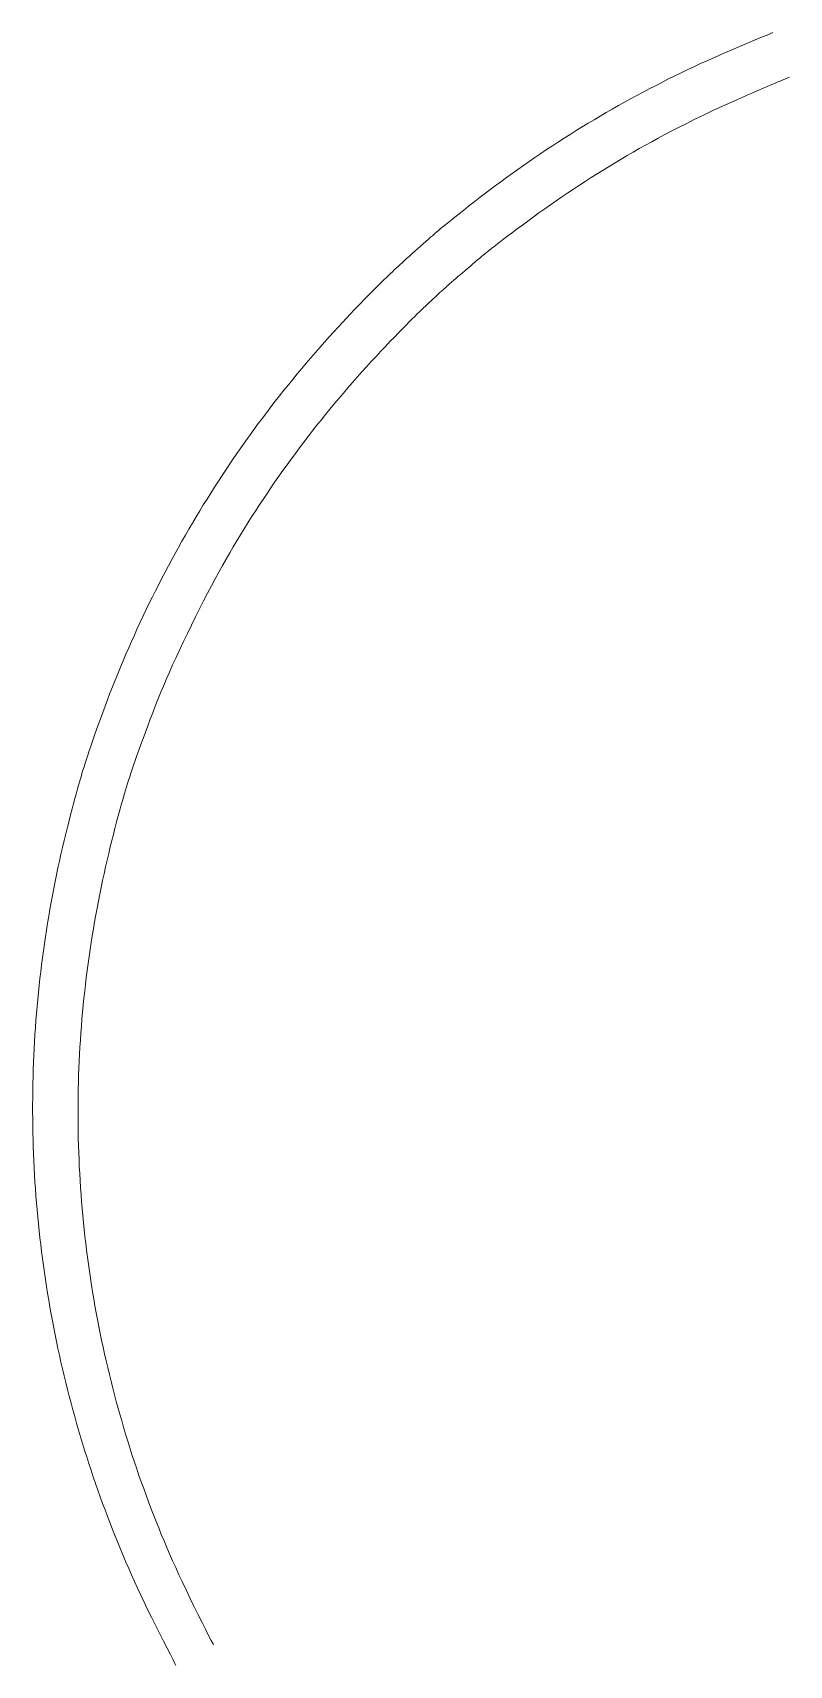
# Model space of a CAD drawing. Header units: millimetres. Extents: x -1260 to -990, y -5185 to -4603.
import ezdxf

# ---------------------------------------------------------------- set-up
doc = ezdxf.new("R2010")
doc.units = ezdxf.units.MM
doc.layers.add('Left', color=42, linetype='Continuous')
doc.layers.add('Right', color=142, linetype='Continuous')

msp = doc.modelspace()

# ---------------------------------------------------------------- linework, layer by layer
at = {"layer": 'Left', "lineweight": 20}
msp.add_polyline3d([(-990.45, -4619.33, 207.77), (-997.49, -4622.28, 207.79), (-1003.6, -4624.89, 207.81), (-1008.9, -4627.21, 207.83), (-1013.49, -4629.27, 207.85), (-1017.48, -4631.11, 207.86), (-1020.99, -4632.78, 207.87), (-1024.14, -4634.31, 207.88), (-1027.02, -4635.75, 207.89), (-1029.74, -4637.13, 207.9), (-1032.32, -4638.46, 207.91), (-1034.8, -4639.76, 207.92), (-1037.18, -4641.03, 207.93), (-1039.48, -4642.28, 207.93), (-1041.72, -4643.52, 207.94), (-1043.92, -4644.76, 207.95), (-1046.09, -4646, 207.96), (-1048.25, -4647.25, 207.96), (-1050.41, -4648.52, 207.97), (-1052.55, -4649.8, 207.98), (-1054.69, -4651.09, 207.99), (-1056.82, -4652.4, 207.99), (-1058.94, -4653.72, 208), (-1061.05, -4655.06, 208.01), (-1063.16, -4656.41, 208.02), (-1065.25, -4657.77, 208.02), (-1067.34, -4659.14, 208.03), (-1069.42, -4660.53, 208.04), (-1071.49, -4661.93, 208.05), (-1073.55, -4663.35, 208.05), (-1075.6, -4664.77, 208.06), (-1077.64, -4666.21, 208.07), (-1079.67, -4667.66, 208.08), (-1081.69, -4669.13, 208.08), (-1083.68, -4670.58, 208.09), (-1085.6, -4672, 208.1), (-1087.43, -4673.37, 208.1), (-1089.15, -4674.66, 208.11), (-1090.73, -4675.85, 208.12), (-1092.14, -4676.92, 208.12), (-1093.35, -4677.84, 208.13), (-1094.35, -4678.61, 208.13), (-1095.16, -4679.23, 208.13), (-1095.81, -4679.73, 208.14), (-1096.32, -4680.12, 208.14), (-1096.72, -4680.43, 208.14), (-1097.04, -4680.69, 208.14), (-1097.3, -4680.9, 208.14), (-1097.54, -4681.09, 208.14), (-1097.78, -4681.29, 208.14), (-1098.04, -4681.5, 208.14), (-1098.34, -4681.74, 208.15), (-1098.67, -4682.02, 208.15), (-1099.07, -4682.35, 208.15), (-1099.54, -4682.74, 208.15), (-1100.1, -4683.21, 208.15), (-1100.76, -4683.76, 208.15), (-1101.53, -4684.41, 208.15), (-1102.39, -4685.14, 208.15), (-1103.31, -4685.91, 208.16), (-1104.25, -4686.71, 208.16), (-1105.2, -4687.51, 208.16), (-1106.12, -4688.29, 208.16), (-1106.98, -4689.02, 208.16), (-1107.75, -4689.67, 208.16), (-1108.41, -4690.24, 208.16), (-1108.97, -4690.72, 208.16), (-1109.46, -4691.14, 208.16), (-1109.88, -4691.5, 208.16), (-1110.25, -4691.83, 208.16), (-1110.6, -4692.14, 208.16), (-1110.93, -4692.43, 208.16), (-1111.28, -4692.74, 208.16), (-1111.65, -4693.07, 208.16), (-1112.04, -4693.42, 208.16), (-1112.46, -4693.79, 208.16), (-1112.9, -4694.19, 208.16), (-1113.38, -4694.62, 208.16), (-1113.87, -4695.07, 208.16), (-1114.4, -4695.55, 208.16), (-1114.95, -4696.06, 208.16), (-1115.54, -4696.59, 208.16), (-1116.14, -4697.15, 208.15), (-1116.77, -4697.73, 208.15), (-1117.42, -4698.32, 208.15), (-1118.08, -4698.94, 208.15), (-1118.75, -4699.56, 208.15), (-1119.43, -4700.2, 208.14), (-1120.11, -4700.85, 208.14), (-1120.8, -4701.5, 208.14), (-1121.51, -4702.17, 208.14), (-1122.25, -4702.89, 208.13), (-1123.04, -4703.65, 208.13), (-1123.9, -4704.5, 208.13), (-1124.84, -4705.43, 208.12), (-1125.88, -4706.47, 208.12), (-1127.03, -4707.63, 208.11), (-1128.31, -4708.93, 208.11), (-1129.7, -4710.35, 208.1), (-1131.19, -4711.88, 208.1), (-1132.76, -4713.51, 208.09), (-1134.38, -4715.2, 208.08), (-1136.05, -4716.96, 208.07), (-1137.74, -4718.77, 208.07), (-1139.43, -4720.6, 208.06), (-1141.12, -4722.44, 208.05), (-1142.8, -4724.29, 208.04), (-1144.46, -4726.16, 208.04), (-1146.11, -4728.03, 208.03), (-1147.75, -4729.92, 208.02), (-1149.38, -4731.81, 208.01), (-1151, -4733.72, 208.01), (-1152.6, -4735.63, 208), (-1154.2, -4737.56, 207.99), (-1155.78, -4739.49, 207.98), (-1157.34, -4741.44, 207.98), (-1158.9, -4743.4, 207.97), (-1160.44, -4745.36, 207.96), (-1161.97, -4747.34, 207.95), (-1163.49, -4749.32, 207.95), (-1165, -4751.32, 207.94), (-1166.49, -4753.32, 207.93), (-1167.97, -4755.33, 207.92), (-1169.44, -4757.36, 207.92), (-1170.89, -4759.39, 207.91), (-1172.33, -4761.43, 207.9), (-1173.76, -4763.48, 207.89), (-1175.18, -4765.54, 207.89), (-1176.58, -4767.61, 207.88), (-1177.97, -4769.69, 207.87), (-1179.34, -4771.77, 207.86), (-1180.71, -4773.87, 207.86), (-1182.06, -4775.97, 207.85), (-1183.39, -4778.08, 207.84), (-1184.72, -4780.2, 207.83), (-1186.03, -4782.33, 207.83), (-1187.32, -4784.47, 207.82), (-1188.61, -4786.61, 207.81), (-1189.88, -4788.78, 207.8), (-1191.16, -4790.99, 207.8), (-1192.44, -4793.25, 207.79), (-1193.74, -4795.57, 207.78), (-1195.06, -4797.98, 207.77), (-1196.4, -4800.49, 207.76), (-1197.77, -4803.1, 207.76), (-1199.19, -4805.83, 207.75), (-1200.63, -4808.66, 207.74), (-1202.08, -4811.55, 207.73), (-1203.52, -4814.48, 207.72), (-1204.95, -4817.42, 207.71), (-1206.35, -4820.34, 207.7), (-1207.71, -4823.21, 207.69), (-1209, -4826, 207.68), (-1210.22, -4828.69, 207.67), (-1211.38, -4831.29, 207.66), (-1212.47, -4833.8, 207.65), (-1213.52, -4836.25, 207.65), (-1214.52, -4838.65, 207.64), (-1215.48, -4841.01, 207.63), (-1216.41, -4843.35, 207.62), (-1217.32, -4845.68, 207.61), (-1218.21, -4848.01, 207.61), (-1219.09, -4850.32, 207.6), (-1219.93, -4852.6, 207.59), (-1220.75, -4854.82, 207.59), (-1221.52, -4856.97, 207.58), (-1222.25, -4859.01, 207.57), (-1222.93, -4860.94, 207.57), (-1223.55, -4862.72, 207.56), (-1224.11, -4864.35, 207.56), (-1224.61, -4865.85, 207.55), (-1225.07, -4867.23, 207.55), (-1225.49, -4868.52, 207.54), (-1225.89, -4869.75, 207.54), (-1226.26, -4870.94, 207.53), (-1226.62, -4872.11, 207.53), (-1226.98, -4873.3, 207.53), (-1227.35, -4874.51, 207.52), (-1227.72, -4875.78, 207.52), (-1228.11, -4877.1, 207.52), (-1228.5, -4878.49, 207.51), (-1228.92, -4879.97, 207.51), (-1229.35, -4881.55, 207.5), (-1229.81, -4883.24, 207.5), (-1230.29, -4885.05, 207.49), (-1230.8, -4886.99, 207.48), (-1231.32, -4889.06, 207.48), (-1231.87, -4891.23, 207.47), (-1232.42, -4893.48, 207.46), (-1232.98, -4895.81, 207.46), (-1233.54, -4898.19, 207.45), (-1234.1, -4900.6, 207.44), (-1234.64, -4903.04, 207.43), (-1235.17, -4905.48, 207.43), (-1235.69, -4907.92, 207.42), (-1236.19, -4910.37, 207.41), (-1236.68, -4912.82, 207.4), (-1237.14, -4915.28, 207.4), (-1237.6, -4917.74, 207.39), (-1238.04, -4920.2, 207.38), (-1238.46, -4922.66, 207.37), (-1238.87, -4925.12, 207.37), (-1239.26, -4927.59, 207.36), (-1239.63, -4930.06, 207.35), (-1239.99, -4932.54, 207.34), (-1240.34, -4935.01, 207.34), (-1240.67, -4937.49, 207.33), (-1240.98, -4939.97, 207.32), (-1241.28, -4942.45, 207.31), (-1241.56, -4944.93, 207.31), (-1241.82, -4947.42, 207.3), (-1242.07, -4949.9, 207.29), (-1242.31, -4952.39, 207.28), (-1242.53, -4954.88, 207.28), (-1242.73, -4957.37, 207.27), (-1242.92, -4959.86, 207.26), (-1243.09, -4962.36, 207.25), (-1243.24, -4964.85, 207.25), (-1243.38, -4967.34, 207.24), (-1243.51, -4969.84, 207.23), (-1243.61, -4972.34, 207.22), (-1243.71, -4974.83, 207.22), (-1243.78, -4977.33, 207.21), (-1243.84, -4979.83, 207.2), (-1243.89, -4982.33, 207.19), (-1243.92, -4984.83, 207.19), (-1243.93, -4987.33, 207.18), (-1243.93, -4989.83, 207.17), (-1243.91, -4992.32, 207.16), (-1243.88, -4994.82, 207.16), (-1243.83, -4997.32, 207.15), (-1243.76, -4999.82, 207.14), (-1243.68, -5002.32, 207.13), (-1243.58, -5004.81, 207.13), (-1243.47, -5007.31, 207.12), (-1243.34, -5009.81, 207.11), (-1243.19, -5012.3, 207.1), (-1243.03, -5014.79, 207.1), (-1242.86, -5017.29, 207.09), (-1242.67, -5019.78, 207.08), (-1242.46, -5022.27, 207.07), (-1242.23, -5024.76, 207.07), (-1241.99, -5027.25, 207.06), (-1241.74, -5029.73, 207.05), (-1241.47, -5032.22, 207.04), (-1241.18, -5034.7, 207.04), (-1240.88, -5037.18, 207.03), (-1240.56, -5039.66, 207.02), (-1240.23, -5042.13, 207.01), (-1239.88, -5044.61, 207.01), (-1239.51, -5047.08, 207), (-1239.13, -5049.55, 206.99), (-1238.74, -5052.02, 206.98), (-1238.33, -5054.48, 206.98), (-1237.9, -5056.94, 206.97), (-1237.45, -5059.4, 206.96), (-1237, -5061.86, 206.95), (-1236.52, -5064.31, 206.95), (-1236.03, -5066.76, 206.94), (-1235.53, -5069.21, 206.93), (-1235.01, -5071.66, 206.92), (-1234.47, -5074.1, 206.92), (-1233.92, -5076.53, 206.91), (-1233.35, -5078.97, 206.9), (-1232.77, -5081.4, 206.89), (-1232.17, -5083.82, 206.89), (-1231.56, -5086.25, 206.88), (-1230.93, -5088.67, 206.87), (-1230.29, -5091.08, 206.86), (-1229.63, -5093.49, 206.86), (-1228.95, -5095.9, 206.85), (-1228.26, -5098.3, 206.84), (-1227.56, -5100.7, 206.83), (-1226.84, -5103.09, 206.83), (-1226.11, -5105.48, 206.82), (-1225.36, -5107.86, 206.81), (-1224.59, -5110.24, 206.8), (-1223.81, -5112.61, 206.8), (-1223.02, -5114.98, 206.79), (-1222.21, -5117.35, 206.78), (-1221.38, -5119.71, 206.77), (-1220.54, -5122.06, 206.77), (-1219.69, -5124.41, 206.76), (-1218.82, -5126.75, 206.75), (-1217.93, -5129.09, 206.74), (-1217.03, -5131.42, 206.74), (-1216.12, -5133.75, 206.73), (-1215.19, -5136.06, 206.72), (-1214.25, -5138.38, 206.71), (-1213.29, -5140.69, 206.71), (-1212.3, -5143.01, 206.7), (-1211.29, -5145.36, 206.69), (-1210.23, -5147.76, 206.68), (-1209.13, -5150.22, 206.68), (-1207.96, -5152.76, 206.67), (-1206.73, -5155.4, 206.66), (-1205.43, -5158.16, 206.65), (-1204.05, -5161.03, 206.64), (-1202.62, -5163.94, 206.63), (-1201.2, -5166.82, 206.62), (-1199.83, -5169.58, 206.61), (-1198.55, -5172.12, 206.6), (-1197.41, -5174.37, 206.6), (-1196.44, -5176.23, 206.59), (-1195.7, -5177.63, 206.58)], dxfattribs=at)
at = {"layer": 'Right', "lineweight": 20}
msp.add_polyline3d([(-996.32, -4603.45, 207.77), (-997.02, -4603.73, 207.78), (-998.39, -4604.29, 207.78), (-1000.32, -4605.08, 207.79), (-1002.67, -4606.06, 207.79), (-1005.34, -4607.19, 207.8), (-1008.22, -4608.4, 207.81), (-1011.17, -4609.66, 207.82), (-1014.09, -4610.92, 207.83), (-1016.88, -4612.15, 207.84), (-1019.54, -4613.33, 207.85), (-1022.09, -4614.49, 207.86), (-1024.53, -4615.62, 207.87), (-1026.9, -4616.74, 207.87), (-1029.21, -4617.85, 207.88), (-1031.48, -4618.95, 207.89), (-1033.72, -4620.07, 207.9), (-1035.95, -4621.19, 207.9), (-1038.17, -4622.33, 207.91), (-1040.39, -4623.48, 207.92), (-1042.6, -4624.65, 207.93), (-1044.81, -4625.83, 207.93), (-1047, -4627.02, 207.94), (-1049.19, -4628.23, 207.95), (-1051.37, -4629.45, 207.96), (-1053.54, -4630.68, 207.96), (-1055.71, -4631.93, 207.97), (-1057.87, -4633.18, 207.98), (-1060.02, -4634.46, 207.99), (-1062.16, -4635.74, 207.99), (-1064.3, -4637.04, 208), (-1066.43, -4638.35, 208.01), (-1068.54, -4639.68, 208.02), (-1070.66, -4641.01, 208.02), (-1072.76, -4642.36, 208.03), (-1074.85, -4643.73, 208.04), (-1076.94, -4645.1, 208.05), (-1079.02, -4646.49, 208.05), (-1081.09, -4647.89, 208.06), (-1083.15, -4649.31, 208.07), (-1085.2, -4650.73, 208.08), (-1087.24, -4652.17, 208.08), (-1089.27, -4653.62, 208.09), (-1091.29, -4655.08, 208.1), (-1093.29, -4656.54, 208.11), (-1095.27, -4658, 208.11), (-1097.23, -4659.47, 208.12), (-1099.16, -4660.93, 208.13), (-1101.06, -4662.39, 208.13), (-1102.93, -4663.84, 208.14), (-1104.75, -4665.26, 208.15), (-1106.49, -4666.64, 208.16), (-1108.14, -4667.96, 208.16), (-1109.68, -4669.19, 208.17), (-1111.08, -4670.32, 208.17), (-1112.32, -4671.33, 208.18), (-1113.39, -4672.19, 208.18), (-1114.26, -4672.91, 208.19), (-1114.98, -4673.5, 208.19), (-1115.59, -4674, 208.19), (-1116.11, -4674.44, 208.19), (-1116.61, -4674.86, 208.19), (-1117.11, -4675.3, 208.19), (-1117.67, -4675.78, 208.2), (-1118.31, -4676.35, 208.2), (-1119.08, -4677.02, 208.2), (-1119.95, -4677.79, 208.2), (-1120.9, -4678.63, 208.2), (-1121.91, -4679.52, 208.2), (-1122.94, -4680.44, 208.21), (-1123.98, -4681.37, 208.21), (-1124.99, -4682.27, 208.21), (-1125.95, -4683.13, 208.21), (-1126.85, -4683.94, 208.21), (-1127.68, -4684.69, 208.21), (-1128.45, -4685.4, 208.21), (-1129.18, -4686.07, 208.21), (-1129.89, -4686.72, 208.21), (-1130.57, -4687.36, 208.21), (-1131.24, -4687.99, 208.21), (-1131.92, -4688.63, 208.21), (-1132.6, -4689.29, 208.2), (-1133.31, -4689.96, 208.2), (-1134.03, -4690.65, 208.2), (-1134.78, -4691.37, 208.2), (-1135.55, -4692.13, 208.2), (-1136.36, -4692.91, 208.19), (-1137.19, -4693.73, 208.19), (-1138.06, -4694.59, 208.19), (-1138.97, -4695.49, 208.18), (-1139.92, -4696.44, 208.18), (-1140.92, -4697.45, 208.18), (-1141.97, -4698.53, 208.17), (-1143.08, -4699.67, 208.17), (-1144.26, -4700.89, 208.16), (-1145.51, -4702.2, 208.16), (-1146.83, -4703.6, 208.15), (-1148.23, -4705.1, 208.14), (-1149.71, -4706.68, 208.14), (-1151.23, -4708.34, 208.13), (-1152.81, -4710.07, 208.12), (-1154.42, -4711.85, 208.12), (-1156.05, -4713.67, 208.11), (-1157.7, -4715.53, 208.1), (-1159.34, -4717.41, 208.09), (-1160.98, -4719.3, 208.09), (-1162.6, -4721.19, 208.08), (-1164.21, -4723.1, 208.07), (-1165.82, -4725.02, 208.06), (-1167.4, -4726.95, 208.06), (-1168.98, -4728.89, 208.05), (-1170.55, -4730.84, 208.04), (-1172.1, -4732.8, 208.03), (-1173.64, -4734.76, 208.03), (-1175.17, -4736.74, 208.02), (-1176.69, -4738.73, 208.01), (-1178.19, -4740.72, 208), (-1179.69, -4742.72, 208), (-1181.17, -4744.74, 207.99), (-1182.63, -4746.76, 207.98), (-1184.09, -4748.79, 207.97), (-1185.53, -4750.83, 207.97), (-1186.96, -4752.88, 207.96), (-1188.38, -4754.94, 207.95), (-1189.79, -4757, 207.94), (-1191.18, -4759.08, 207.94), (-1192.56, -4761.16, 207.93), (-1193.93, -4763.25, 207.92), (-1195.29, -4765.35, 207.91), (-1196.63, -4767.46, 207.91), (-1197.96, -4769.58, 207.9), (-1199.28, -4771.7, 207.89), (-1200.58, -4773.83, 207.88), (-1201.87, -4775.97, 207.88), (-1203.15, -4778.12, 207.87), (-1204.41, -4780.27, 207.86), (-1205.66, -4782.44, 207.85), (-1206.9, -4784.61, 207.85), (-1208.13, -4786.79, 207.84), (-1209.34, -4788.97, 207.83), (-1210.53, -4791.17, 207.82), (-1211.72, -4793.37, 207.82), (-1212.89, -4795.57, 207.81), (-1214.05, -4797.79, 207.8), (-1215.19, -4800.01, 207.79), (-1216.32, -4802.24, 207.79), (-1217.44, -4804.47, 207.78), (-1218.54, -4806.72, 207.77), (-1219.63, -4808.97, 207.76), (-1220.71, -4811.22, 207.76), (-1221.77, -4813.48, 207.75), (-1222.82, -4815.75, 207.74), (-1223.85, -4818.03, 207.73), (-1224.88, -4820.31, 207.73), (-1225.88, -4822.59, 207.72), (-1226.87, -4824.89, 207.71), (-1227.85, -4827.19, 207.7), (-1228.82, -4829.49, 207.7), (-1229.77, -4831.8, 207.69), (-1230.71, -4834.12, 207.68), (-1231.63, -4836.44, 207.67), (-1232.54, -4838.77, 207.67), (-1233.42, -4841.09, 207.66), (-1234.29, -4843.38, 207.65), (-1235.13, -4845.64, 207.65), (-1235.94, -4847.84, 207.64), (-1236.71, -4849.98, 207.63), (-1237.44, -4852.04, 207.62), (-1238.13, -4854, 207.62), (-1238.78, -4855.85, 207.61), (-1239.37, -4857.6, 207.61), (-1239.93, -4859.26, 207.6), (-1240.44, -4860.81, 207.6), (-1240.92, -4862.28, 207.59), (-1241.36, -4863.66, 207.59), (-1241.78, -4864.97, 207.58), (-1242.16, -4866.2, 207.58), (-1242.52, -4867.36, 207.58), (-1242.87, -4868.49, 207.57), (-1243.2, -4869.61, 207.57), (-1243.54, -4870.76, 207.57), (-1243.88, -4871.96, 207.56), (-1244.25, -4873.26, 207.56), (-1244.64, -4874.69, 207.55), (-1245.07, -4876.27, 207.55), (-1245.54, -4878.02, 207.54), (-1246.04, -4879.95, 207.54), (-1246.58, -4882.01, 207.53), (-1247.13, -4884.2, 207.52), (-1247.71, -4886.47, 207.52), (-1248.29, -4888.83, 207.51), (-1248.87, -4891.23, 207.5), (-1249.44, -4893.66, 207.49), (-1250, -4896.09, 207.49), (-1250.54, -4898.53, 207.48), (-1251.07, -4900.97, 207.47), (-1251.59, -4903.42, 207.46), (-1252.09, -4905.87, 207.46), (-1252.57, -4908.32, 207.45), (-1253.04, -4910.77, 207.44), (-1253.5, -4913.23, 207.43), (-1253.93, -4915.69, 207.43), (-1254.36, -4918.15, 207.42), (-1254.77, -4920.62, 207.41), (-1255.16, -4923.09, 207.4), (-1255.54, -4925.56, 207.4), (-1255.91, -4928.03, 207.39), (-1256.26, -4930.5, 207.38), (-1256.59, -4932.98, 207.37), (-1256.91, -4935.46, 207.37), (-1257.21, -4937.94, 207.36), (-1257.5, -4940.42, 207.35), (-1257.78, -4942.91, 207.34), (-1258.03, -4945.39, 207.34), (-1258.28, -4947.88, 207.33), (-1258.51, -4950.37, 207.32), (-1258.72, -4952.86, 207.31), (-1258.92, -4955.35, 207.31), (-1259.1, -4957.84, 207.3), (-1259.27, -4960.33, 207.29), (-1259.42, -4962.83, 207.28), (-1259.56, -4965.32, 207.28), (-1259.68, -4967.82, 207.27), (-1259.79, -4970.32, 207.26), (-1259.88, -4972.81, 207.25), (-1259.95, -4975.31, 207.25), (-1260.01, -4977.81, 207.24), (-1260.06, -4980.31, 207.23), (-1260.09, -4982.81, 207.22), (-1260.11, -4985.31, 207.22), (-1260.11, -4987.8, 207.21), (-1260.09, -4990.3, 207.2), (-1260.06, -4992.8, 207.19), (-1260.01, -4995.3, 207.19), (-1259.95, -4997.8, 207.18), (-1259.88, -5000.3, 207.17), (-1259.79, -5002.79, 207.16), (-1259.68, -5005.29, 207.16), (-1259.56, -5007.79, 207.15), (-1259.42, -5010.28, 207.14), (-1259.27, -5012.78, 207.13), (-1259.1, -5015.27, 207.13), (-1258.92, -5017.76, 207.12), (-1258.72, -5020.25, 207.11), (-1258.51, -5022.74, 207.1), (-1258.28, -5025.23, 207.1), (-1258.03, -5027.72, 207.09), (-1257.78, -5030.21, 207.08), (-1257.5, -5032.69, 207.07), (-1257.21, -5035.17, 207.07), (-1256.91, -5037.65, 207.06), (-1256.59, -5040.13, 207.05), (-1256.26, -5042.61, 207.04), (-1255.91, -5045.08, 207.04), (-1255.54, -5047.55, 207.03), (-1255.16, -5050.02, 207.02), (-1254.77, -5052.49, 207.01), (-1254.36, -5054.96, 207.01), (-1253.93, -5057.42, 207), (-1253.49, -5059.88, 206.99), (-1253.04, -5062.34, 206.98), (-1252.57, -5064.79, 206.98), (-1252.09, -5067.24, 206.97), (-1251.59, -5069.69, 206.96), (-1251.07, -5072.14, 206.95), (-1250.54, -5074.58, 206.95), (-1250, -5077.02, 206.94), (-1249.44, -5079.45, 206.93), (-1248.87, -5081.89, 206.92), (-1248.28, -5084.31, 206.92), (-1247.67, -5086.74, 206.91), (-1247.05, -5089.16, 206.9), (-1246.42, -5091.58, 206.89), (-1245.77, -5093.99, 206.89), (-1245.11, -5096.4, 206.88), (-1244.43, -5098.81, 206.87), (-1243.74, -5101.21, 206.86), (-1243.04, -5103.61, 206.86), (-1242.31, -5106, 206.85), (-1241.58, -5108.39, 206.84), (-1240.83, -5110.77, 206.83), (-1240.06, -5113.15, 206.83), (-1239.29, -5115.52, 206.82), (-1238.49, -5117.89, 206.81), (-1237.68, -5120.26, 206.8), (-1236.86, -5122.62, 206.8), (-1236.02, -5124.97, 206.79), (-1235.17, -5127.32, 206.78), (-1234.31, -5129.67, 206.77), (-1233.43, -5132.01, 206.77), (-1232.53, -5134.34, 206.76), (-1231.63, -5136.67, 206.75), (-1230.7, -5138.99, 206.74), (-1229.77, -5141.31, 206.74), (-1228.82, -5143.62, 206.73), (-1227.85, -5145.92, 206.72), (-1226.87, -5148.22, 206.71), (-1225.88, -5150.52, 206.71), (-1224.86, -5152.83, 206.7), (-1223.81, -5155.16, 206.69), (-1222.72, -5157.54, 206.68), (-1221.58, -5159.99, 206.68), (-1220.38, -5162.51, 206.67), (-1219.12, -5165.14, 206.66), (-1217.77, -5167.87, 206.65), (-1216.36, -5170.72, 206.64), (-1214.91, -5173.59, 206.63), (-1213.5, -5176.37, 206.62), (-1212.18, -5178.95, 206.61), (-1211.02, -5181.21, 206.6), (-1210.07, -5183.05, 206.6), (-1209.38, -5184.36, 206.59), (-1209.03, -5185.03, 206.59)], dxfattribs=at)

doc.saveas('drawing.dxf')
